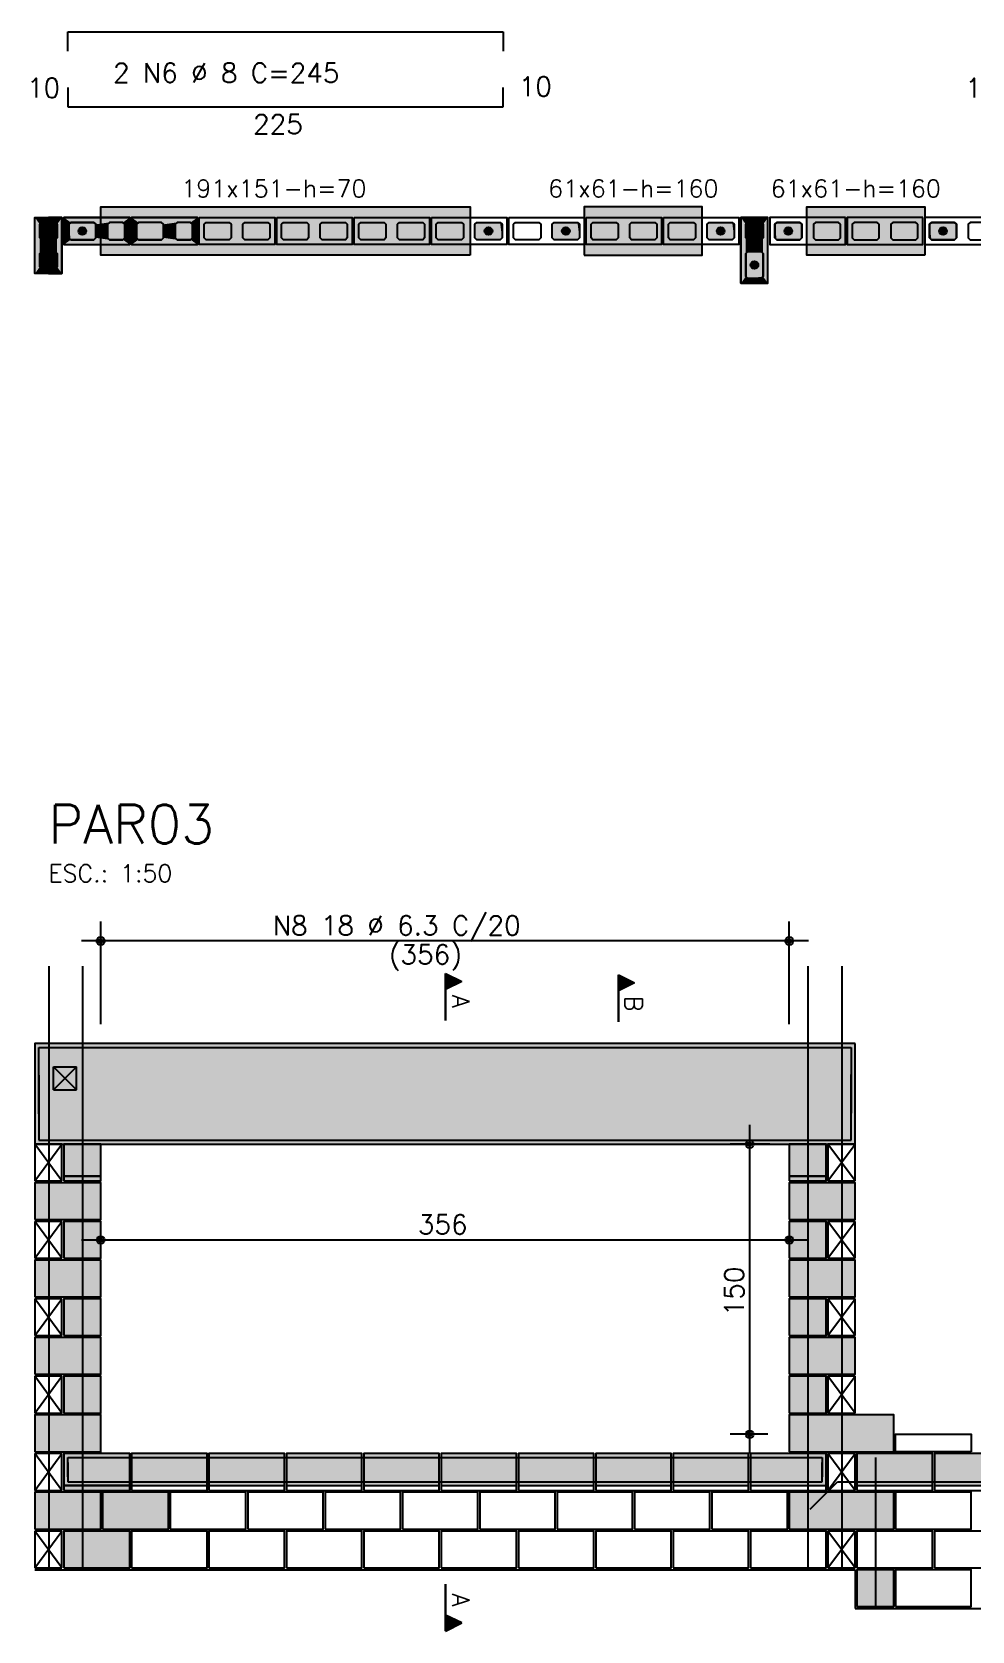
# Model space of a CAD drawing. Extents: x -1.9 to 86, y -1.6 to 61.
# Drawn here: x 7.12 to 16.84, y 27.6 to 44.13 of the extents above; entities that cross this region are included whole.
import ezdxf

# ---------------------------------------------------------------- set-up
doc = ezdxf.new("R2010")
doc.units = 0
doc.header["$MEASUREMENT"] = 0
doc.linetypes.add('ESTILO_TQS_0001', pattern=[0.45, 0.3, -0.15])
for name, color, linetype in [('27', 4, 'CONTINUOUS'), ('PENA_01', 1, 'CONTINUOUS'), ('PENA_02', 2, 'CONTINUOUS'), ('PENA_03', 3, 'CONTINUOUS'), ('PENA_05', 5, 'CONTINUOUS'), ('PENA_06', 6, 'CONTINUOUS'), ('PENA_09', 254, 'CONTINUOUS'), ('PENA_11', 252, 'CONTINUOUS'), ('PENA_19', 240, 'CONTINUOUS'), ('PENA_21', 100, 'CONTINUOUS'), ('PENA_23', 50, 'CONTINUOUS')]:
    doc.layers.add(name, color=color, linetype=linetype)
doc.styles.get("Standard").update_dxf_attribs({"font": 'ROMANS.SHX'})

msp = doc.modelspace()

# ---------------------------------------------------------------- linework, layer by layer
at = {"layer": '27', "linetype": 'Continuous'}
for points in [[(7.149, 41.631), (7.149, 42.211), (7.289, 42.211), (7.289, 42.161), (7.219, 42.161), (7.199, 42.141), (7.199, 42.001), (7.219, 41.981), (7.289, 41.981), (7.289, 41.861), (7.219, 41.861), (7.199, 41.841), (7.199, 41.701), (7.219, 41.681), (7.289, 41.681), (7.289, 41.631), (7.149, 41.631)], [(7.429, 41.631), (7.429, 42.211), (7.289, 42.211), (7.289, 42.161), (7.359, 42.161), (7.379, 42.141), (7.379, 42.001), (7.359, 41.981), (7.289, 41.981), (7.289, 41.861), (7.359, 41.861), (7.379, 41.841), (7.379, 41.701), (7.359, 41.681), (7.289, 41.681), (7.289, 41.631), (7.429, 41.631)]]:
    msp.add_lwpolyline(points, dxfattribs=at)
for points in [[(7.219, 42.161), (7.199, 42.141), (7.149, 42.211)], [(7.199, 42.141), (7.199, 41.701), (7.149, 42.211)], [(7.149, 42.211), (7.199, 41.701), (7.149, 41.631)], [(7.149, 42.211), (7.289, 42.211), (7.219, 42.161)], [(7.289, 42.211), (7.289, 42.161), (7.219, 42.161)], [(7.429, 42.211), (7.289, 42.211), (7.359, 42.161)], [(7.359, 42.161), (7.289, 42.211), (7.289, 42.161)], [(7.379, 42.141), (7.429, 42.211), (7.359, 42.161)], [(7.429, 41.631), (7.429, 42.211), (7.379, 42.141)], [(7.199, 41.701), (7.199, 42.001), (7.199, 42.141)], [(7.199, 41.701), (7.199, 42.001), (7.199, 41.841)], [(7.199, 42.001), (7.219, 41.981), (7.199, 41.841)], [(7.359, 41.981), (7.379, 41.841), (7.379, 42.001)], [(7.379, 42.001), (7.429, 41.631), (7.379, 42.141)], [(7.379, 41.841), (7.429, 41.631), (7.379, 42.001)], [(7.199, 41.841), (7.219, 41.981), (7.219, 41.861)], [(7.219, 41.981), (7.289, 41.981), (7.219, 41.861)], [(7.219, 41.861), (7.289, 41.981), (7.289, 41.861)], [(7.289, 41.981), (7.359, 41.861), (7.359, 41.981)], [(7.289, 41.981), (7.289, 41.861), (7.359, 41.861)], [(7.359, 41.861), (7.379, 41.841), (7.359, 41.981)], [(7.379, 41.841), (7.379, 41.701), (7.429, 41.631)], [(7.199, 41.701), (7.219, 41.681), (7.149, 41.631)], [(7.149, 41.631), (7.219, 41.681), (7.289, 41.631)], [(7.219, 41.681), (7.289, 41.681), (7.289, 41.631)], [(7.359, 41.681), (7.289, 41.681), (7.429, 41.631)], [(7.289, 41.681), (7.289, 41.631), (7.429, 41.631)], [(7.379, 41.701), (7.359, 41.681), (7.429, 41.631)]]:
    msp.add_solid(points, dxfattribs=at)
at = {"layer": 'PENA_01', "linetype": 'Continuous'}
for p, q in [((7.829, 33.87), (7.829, 34.931)), ((14.949, 33.87), (14.949, 34.931)), ((15.149, 34.731), (7.629, 34.731)), ((14.539, 32.83), (14.539, 29.43)), ((14.749, 32.63), (14.339, 32.63)), ((7.449, 32.3), (7.829, 32.3)), ((14.949, 32.3), (15.329, 32.3)), ((7.629, 31.64), (15.149, 31.64)), ((14.729, 29.63), (14.339, 29.63)), ((7.449, 29.1), (8.129, 29.1)), ((8.149, 29.1), (8.929, 29.1)), ((8.949, 29.1), (9.729, 29.1)), ((9.749, 29.1), (10.529, 29.1)), ((10.549, 29.1), (11.329, 29.1)), ((11.349, 29.1), (12.129, 29.1)), ((12.149, 29.1), (12.929, 29.1)), ((12.949, 29.1), (13.729, 29.1)), ((13.749, 29.1), (14.529, 29.1)), ((14.549, 29.1), (15.329, 29.1)), ((15.649, 29.1), (16.429, 29.1)), ((16.449, 29.1), (17.229, 29.1))]:
    msp.add_line(p, q, dxfattribs=at)
at = {"layer": 'PENA_01', "linetype": 'ESTILO_TQS_0001'}
for points in [[(7.359, 42.161), (7.379, 42.141), (7.379, 42.001), (7.359, 41.981), (7.219, 41.981), (7.199, 42.001), (7.199, 42.141), (7.219, 42.161), (7.359, 42.161)], [(7.359, 41.861), (7.379, 41.841), (7.379, 41.701), (7.359, 41.681), (7.219, 41.681), (7.199, 41.701), (7.199, 41.841), (7.219, 41.861), (7.359, 41.861)]]:
    msp.add_lwpolyline(points, dxfattribs=at)
at = {"layer": 'PENA_01', "linetype": 'Continuous'}
for points in [[(7.759, 42.161), (7.519, 42.161), (7.499, 42.141), (7.499, 42.001), (7.519, 41.981), (7.759, 41.981), (7.779, 42.001), (7.779, 42.141), (7.759, 42.161)], [(8.059, 42.161), (7.919, 42.161), (7.899, 42.141), (7.899, 42.001), (7.919, 41.981), (8.059, 41.981), (8.079, 42.001), (8.079, 42.141), (8.059, 42.161)], [(8.459, 42.161), (8.219, 42.161), (8.199, 42.141), (8.199, 42.001), (8.219, 41.981), (8.459, 41.981), (8.479, 42.001), (8.479, 42.141), (8.459, 42.161)], [(8.759, 42.161), (8.619, 42.161), (8.599, 42.141), (8.599, 42.001), (8.619, 41.981), (8.759, 41.981), (8.779, 42.001), (8.779, 42.141), (8.759, 42.161)], [(8.899, 42.141), (8.919, 42.161), (9.159, 42.161), (9.179, 42.141), (9.179, 42.001), (9.159, 41.981), (8.919, 41.981), (8.899, 42.001), (8.899, 42.141)], [(9.299, 42.141), (9.319, 42.161), (9.559, 42.161), (9.579, 42.141), (9.579, 42.001), (9.559, 41.981), (9.319, 41.981), (9.299, 42.001), (9.299, 42.141)], [(9.699, 42.141), (9.719, 42.161), (9.959, 42.161), (9.979, 42.141), (9.979, 42.001), (9.959, 41.981), (9.719, 41.981), (9.699, 42.001), (9.699, 42.141)], [(10.099, 42.141), (10.119, 42.161), (10.359, 42.161), (10.379, 42.141), (10.379, 42.001), (10.359, 41.981), (10.119, 41.981), (10.099, 42.001), (10.099, 42.141)], [(10.499, 42.141), (10.519, 42.161), (10.759, 42.161), (10.779, 42.141), (10.779, 42.001), (10.759, 41.981), (10.519, 41.981), (10.499, 42.001), (10.499, 42.141)], [(10.899, 42.141), (10.919, 42.161), (11.159, 42.161), (11.179, 42.141), (11.179, 42.001), (11.159, 41.981), (10.919, 41.981), (10.899, 42.001), (10.899, 42.141)], [(11.299, 42.141), (11.319, 42.161), (11.559, 42.161), (11.579, 42.141), (11.579, 42.001), (11.559, 41.981), (11.319, 41.981), (11.299, 42.001), (11.299, 42.141)], [(11.699, 42.141), (11.719, 42.161), (11.959, 42.161), (11.979, 42.141), (11.979, 42.001), (11.959, 41.981), (11.719, 41.981), (11.699, 42.001), (11.699, 42.141)], [(12.099, 42.141), (12.119, 42.161), (12.359, 42.161), (12.379, 42.141), (12.379, 42.001), (12.359, 41.981), (12.119, 41.981), (12.099, 42.001), (12.099, 42.141)], [(12.499, 42.141), (12.519, 42.161), (12.759, 42.161), (12.779, 42.141), (12.779, 42.001), (12.759, 41.981), (12.519, 41.981), (12.499, 42.001), (12.499, 42.141)], [(12.899, 42.141), (12.919, 42.161), (13.159, 42.161), (13.179, 42.141), (13.179, 42.001), (13.159, 41.981), (12.919, 41.981), (12.899, 42.001), (12.899, 42.141)], [(13.299, 42.141), (13.319, 42.161), (13.559, 42.161), (13.579, 42.141), (13.579, 42.001), (13.559, 41.981), (13.319, 41.981), (13.299, 42.001), (13.299, 42.141)], [(13.699, 42.141), (13.719, 42.161), (13.959, 42.161), (13.979, 42.141), (13.979, 42.001), (13.959, 41.981), (13.719, 41.981), (13.699, 42.001), (13.699, 42.141)], [(14.099, 42.141), (14.119, 42.161), (14.359, 42.161), (14.379, 42.141), (14.379, 42.001), (14.359, 41.981), (14.119, 41.981), (14.099, 42.001), (14.099, 42.141)], [(14.499, 42.141), (14.499, 42.001), (14.519, 41.981), (14.659, 41.981), (14.679, 42.001), (14.679, 42.141), (14.659, 42.161), (14.519, 42.161), (14.499, 42.141)], [(15.079, 42.141), (15.059, 42.161), (14.819, 42.161), (14.799, 42.141), (14.799, 42.001), (14.819, 41.981), (15.059, 41.981), (15.079, 42.001), (15.079, 42.141)], [(15.479, 42.141), (15.459, 42.161), (15.219, 42.161), (15.199, 42.141), (15.199, 42.001), (15.219, 41.981), (15.459, 41.981), (15.479, 42.001), (15.479, 42.141)], [(15.879, 42.141), (15.859, 42.161), (15.619, 42.161), (15.599, 42.141), (15.599, 42.001), (15.619, 41.981), (15.859, 41.981), (15.879, 42.001), (15.879, 42.141)], [(16.279, 42.141), (16.259, 42.161), (16.019, 42.161), (15.999, 42.141), (15.999, 42.001), (16.019, 41.981), (16.259, 41.981), (16.279, 42.001), (16.279, 42.141)], [(16.679, 42.141), (16.659, 42.161), (16.419, 42.161), (16.399, 42.141), (16.399, 42.001), (16.419, 41.981), (16.659, 41.981), (16.679, 42.001), (16.679, 42.141)], [(17.079, 42.141), (17.059, 42.161), (16.819, 42.161), (16.799, 42.141), (16.799, 42.001), (16.819, 41.981), (17.059, 41.981), (17.079, 42.001), (17.079, 42.141)], [(14.499, 41.841), (14.499, 41.601), (14.519, 41.581), (14.659, 41.581), (14.679, 41.601), (14.679, 41.841), (14.659, 41.861), (14.519, 41.861), (14.499, 41.841)]]:
    msp.add_lwpolyline(points, dxfattribs=at)
at = {"layer": 'PENA_02', "linetype": 'Continuous'}
for p, q in [((7.429, 32.63), (7.149, 32.63)), ((7.149, 32.63), (7.149, 32.25)), ((7.429, 32.25), (7.429, 32.63)), ((15.629, 32.63), (15.349, 32.63)), ((15.349, 32.63), (15.349, 32.25)), ((15.629, 32.25), (15.629, 32.63)), ((7.149, 32.25), (7.429, 32.25)), ((15.349, 32.25), (15.629, 32.25)), ((7.429, 31.83), (7.149, 31.83)), ((7.149, 31.83), (7.149, 31.45)), ((7.429, 31.45), (7.429, 31.83)), ((15.629, 31.83), (15.349, 31.83)), ((15.349, 31.83), (15.349, 31.45)), ((15.629, 31.45), (15.629, 31.83)), ((7.149, 31.45), (7.429, 31.45)), ((15.349, 31.45), (15.629, 31.45)), ((7.429, 31.03), (7.149, 31.03)), ((7.149, 31.03), (7.149, 30.65)), ((7.429, 30.65), (7.429, 31.03)), ((15.629, 31.03), (15.349, 31.03)), ((15.349, 31.03), (15.349, 30.65)), ((15.629, 30.65), (15.629, 31.03)), ((7.149, 30.65), (7.429, 30.65)), ((15.349, 30.65), (15.629, 30.65)), ((7.429, 30.23), (7.149, 30.23)), ((7.149, 30.23), (7.149, 29.85)), ((7.429, 29.85), (7.429, 30.23)), ((15.629, 30.23), (15.349, 30.23)), ((15.349, 30.23), (15.349, 29.85)), ((15.629, 29.85), (15.629, 30.23)), ((7.149, 29.85), (7.429, 29.85)), ((15.349, 29.85), (15.629, 29.85)), ((7.429, 29.43), (7.149, 29.43)), ((7.149, 29.43), (7.149, 29.05)), ((7.429, 29.05), (7.429, 29.43)), ((15.629, 29.43), (15.349, 29.43)), ((15.349, 29.43), (15.349, 29.05)), ((15.629, 29.05), (15.629, 29.43)), ((7.149, 29.05), (7.429, 29.05)), ((15.349, 29.05), (15.629, 29.05)), ((7.429, 28.63), (7.149, 28.63)), ((7.149, 28.63), (7.149, 28.25)), ((7.429, 28.25), (7.429, 28.63)), ((15.629, 28.63), (15.349, 28.63)), ((15.349, 28.63), (15.349, 28.25)), ((15.629, 28.25), (15.629, 28.63)), ((7.149, 28.25), (7.429, 28.25)), ((7.149, 28.23), (15.629, 28.23)), ((15.349, 28.25), (15.629, 28.25)), ((15.629, 28.23), (15.629, 27.83)), ((15.629, 27.83), (24.029, 27.83))]:
    msp.add_line(p, q, dxfattribs=at)
for points in [[(7.429, 42.211), (7.429, 41.631), (7.149, 41.631), (7.149, 42.211), (7.429, 42.211)], [(8.129, 42.211), (7.449, 42.211), (7.449, 41.931), (8.129, 41.931), (8.129, 42.211)], [(8.829, 42.211), (8.149, 42.211), (8.149, 41.931), (8.829, 41.931), (8.829, 42.211)], [(8.849, 42.211), (9.629, 42.211), (9.629, 41.931), (8.849, 41.931), (8.849, 42.211)], [(9.649, 42.211), (10.429, 42.211), (10.429, 41.931), (9.649, 41.931), (9.649, 42.211)], [(10.449, 42.211), (11.229, 42.211), (11.229, 41.931), (10.449, 41.931), (10.449, 42.211)], [(11.249, 42.211), (12.029, 42.211), (12.029, 41.931), (11.249, 41.931), (11.249, 42.211)], [(12.049, 42.211), (12.829, 42.211), (12.829, 41.931), (12.049, 41.931), (12.049, 42.211)], [(12.849, 42.211), (13.629, 42.211), (13.629, 41.931), (12.849, 41.931), (12.849, 42.211)], [(13.649, 42.211), (14.429, 42.211), (14.429, 41.931), (13.649, 41.931), (13.649, 42.211)], [(14.449, 42.211), (14.449, 41.531), (14.729, 41.531), (14.729, 42.211), (14.449, 42.211)], [(15.529, 42.211), (14.749, 42.211), (14.749, 41.931), (15.529, 41.931), (15.529, 42.211)], [(16.329, 42.211), (15.549, 42.211), (15.549, 41.931), (16.329, 41.931), (16.329, 42.211)], [(17.129, 42.211), (16.349, 42.211), (16.349, 41.931), (17.129, 41.931), (17.129, 42.211)], [(15.629, 33.67), (7.149, 33.67), (7.149, 33.43), (7.149, 32.63), (15.629, 32.63), (15.629, 33.43), (15.629, 33.67)], [(7.449, 32.25), (7.829, 32.25), (7.829, 32.63), (7.449, 32.63), (7.449, 32.25)], [(14.949, 32.25), (15.329, 32.25), (15.329, 32.63), (14.949, 32.63), (14.949, 32.25)], [(7.149, 31.85), (7.829, 31.85), (7.829, 32.23), (7.149, 32.23), (7.149, 31.85)], [(14.949, 31.85), (15.629, 31.85), (15.629, 32.23), (14.949, 32.23), (14.949, 31.85)], [(7.449, 31.45), (7.829, 31.45), (7.829, 31.83), (7.449, 31.83), (7.449, 31.45)], [(14.949, 31.45), (15.329, 31.45), (15.329, 31.83), (14.949, 31.83), (14.949, 31.45)], [(7.149, 31.05), (7.829, 31.05), (7.829, 31.43), (7.149, 31.43), (7.149, 31.05)], [(14.949, 31.05), (15.629, 31.05), (15.629, 31.43), (14.949, 31.43), (14.949, 31.05)], [(7.449, 30.65), (7.829, 30.65), (7.829, 31.03), (7.449, 31.03), (7.449, 30.65)], [(14.949, 30.65), (15.329, 30.65), (15.329, 31.03), (14.949, 31.03), (14.949, 30.65)], [(7.149, 30.25), (7.829, 30.25), (7.829, 30.63), (7.149, 30.63), (7.149, 30.25)], [(14.949, 30.25), (15.629, 30.25), (15.629, 30.63), (14.949, 30.63), (14.949, 30.25)], [(7.449, 29.85), (7.829, 29.85), (7.829, 30.23), (7.449, 30.23), (7.449, 29.85)], [(14.949, 29.85), (15.329, 29.85), (15.329, 30.23), (14.949, 30.23), (14.949, 29.85)], [(7.149, 29.45), (7.829, 29.45), (7.829, 29.83), (7.149, 29.83), (7.149, 29.45)], [(14.949, 29.45), (16.029, 29.45), (16.029, 29.83), (14.949, 29.83), (14.949, 29.45)], [(16.829, 29.45), (16.049, 29.45), (16.049, 29.63), (16.829, 29.63), (16.829, 29.45)], [(7.449, 29.05), (8.129, 29.05), (8.129, 29.43), (7.449, 29.43), (7.449, 29.05)], [(8.149, 29.05), (8.929, 29.05), (8.929, 29.43), (8.149, 29.43), (8.149, 29.05)], [(8.949, 29.05), (9.729, 29.05), (9.729, 29.43), (8.949, 29.43), (8.949, 29.05)], [(9.749, 29.05), (10.529, 29.05), (10.529, 29.43), (9.749, 29.43), (9.749, 29.05)], [(10.549, 29.05), (11.329, 29.05), (11.329, 29.43), (10.549, 29.43), (10.549, 29.05)], [(11.349, 29.05), (12.129, 29.05), (12.129, 29.43), (11.349, 29.43), (11.349, 29.05)], [(12.149, 29.05), (12.929, 29.05), (12.929, 29.43), (12.149, 29.43), (12.149, 29.05)], [(12.949, 29.05), (13.729, 29.05), (13.729, 29.43), (12.949, 29.43), (12.949, 29.05)], [(13.749, 29.05), (14.529, 29.05), (14.529, 29.43), (13.749, 29.43), (13.749, 29.05)], [(14.549, 29.05), (15.329, 29.05), (15.329, 29.43), (14.549, 29.43), (14.549, 29.05)], [(15.649, 29.05), (16.429, 29.05), (16.429, 29.43), (15.649, 29.43), (15.649, 29.05)], [(16.449, 29.05), (17.229, 29.05), (17.229, 29.43), (16.449, 29.43), (16.449, 29.05)], [(7.149, 28.65), (7.829, 28.65), (7.829, 29.03), (7.149, 29.03), (7.149, 28.65)], [(7.849, 28.65), (8.529, 28.65), (8.529, 29.03), (7.849, 29.03), (7.849, 28.65)], [(8.549, 28.65), (9.329, 28.65), (9.329, 29.03), (8.549, 29.03), (8.549, 28.65)], [(9.349, 28.65), (10.129, 28.65), (10.129, 29.03), (9.349, 29.03), (9.349, 28.65)], [(10.149, 28.65), (10.929, 28.65), (10.929, 29.03), (10.149, 29.03), (10.149, 28.65)], [(10.949, 28.65), (11.729, 28.65), (11.729, 29.03), (10.949, 29.03), (10.949, 28.65)], [(11.749, 28.65), (12.529, 28.65), (12.529, 29.03), (11.749, 29.03), (11.749, 28.65)], [(12.549, 28.65), (13.329, 28.65), (13.329, 29.03), (12.549, 29.03), (12.549, 28.65)], [(13.349, 28.65), (14.129, 28.65), (14.129, 29.03), (13.349, 29.03), (13.349, 28.65)], [(14.149, 28.65), (14.929, 28.65), (14.929, 29.03), (14.149, 29.03), (14.149, 28.65)], [(14.949, 28.65), (16.029, 28.65), (16.029, 29.03), (14.949, 29.03), (14.949, 28.65)], [(16.049, 28.65), (16.829, 28.65), (16.829, 29.03), (16.049, 29.03), (16.049, 28.65)], [(7.449, 28.25), (8.129, 28.25), (8.129, 28.63), (7.449, 28.63), (7.449, 28.25)], [(8.149, 28.25), (8.929, 28.25), (8.929, 28.63), (8.149, 28.63), (8.149, 28.25)], [(8.949, 28.25), (9.729, 28.25), (9.729, 28.63), (8.949, 28.63), (8.949, 28.25)], [(9.749, 28.25), (10.529, 28.25), (10.529, 28.63), (9.749, 28.63), (9.749, 28.25)], [(10.549, 28.25), (11.329, 28.25), (11.329, 28.63), (10.549, 28.63), (10.549, 28.25)], [(11.349, 28.25), (12.129, 28.25), (12.129, 28.63), (11.349, 28.63), (11.349, 28.25)], [(12.149, 28.25), (12.929, 28.25), (12.929, 28.63), (12.149, 28.63), (12.149, 28.25)], [(12.949, 28.25), (13.729, 28.25), (13.729, 28.63), (12.949, 28.63), (12.949, 28.25)], [(13.749, 28.25), (14.529, 28.25), (14.529, 28.63), (13.749, 28.63), (13.749, 28.25)], [(14.549, 28.25), (15.329, 28.25), (15.329, 28.63), (14.549, 28.63), (14.549, 28.25)], [(15.649, 28.25), (16.429, 28.25), (16.429, 28.63), (15.649, 28.63), (15.649, 28.25)], [(16.449, 28.25), (17.229, 28.25), (17.229, 28.63), (16.449, 28.63), (16.449, 28.25)], [(15.649, 27.85), (16.029, 27.85), (16.029, 28.23), (15.649, 28.23), (15.649, 27.85)], [(16.049, 27.85), (16.829, 27.85), (16.829, 28.23), (16.049, 28.23), (16.049, 27.85)]]:
    msp.add_lwpolyline(points, dxfattribs=at)
for centre, radius in [((7.829, 34.731), 0.0416), ((7.829, 34.731), 0.0208), ((14.949, 34.731), 0.0416), ((14.949, 34.731), 0.0208), ((14.539, 32.63), 0.04), ((14.539, 32.63), 0.02), ((7.829, 31.64), 0.04), ((7.829, 31.64), 0.02), ((14.949, 31.64), 0.04), ((14.949, 31.64), 0.02), ((14.539, 29.63), 0.04), ((14.539, 29.63), 0.02)]:
    msp.add_circle(centre, radius, dxfattribs=at)
at = {"layer": 'PENA_03', "linetype": 'Continuous'}
for p, q in [((11.396, 33.908), (11.396, 34.394)), ((11.396, 34.394), (11.562, 34.311)), ((11.396, 34.393), (11.396, 34.23)), ((11.396, 34.393), (11.56, 34.311)), ((11.56, 34.311), (11.396, 34.23)), ((11.562, 34.311), (11.396, 34.229)), ((11.396, 34.229), (11.396, 33.908)), ((11.409, 34.388), (11.409, 34.235)), ((11.421, 34.382), (11.421, 34.241)), ((11.434, 34.375), (11.434, 34.248)), ((11.447, 34.369), (11.447, 34.254)), ((11.46, 34.362), (11.46, 34.26)), ((11.472, 34.356), (11.472, 34.267)), ((11.485, 34.35), (11.485, 34.273)), ((11.498, 34.343), (11.498, 34.28)), ((11.511, 34.337), (11.511, 34.286)), ((11.523, 34.331), (11.523, 34.292)), ((11.536, 34.324), (11.536, 34.299)), ((11.549, 34.318), (11.549, 34.305)), ((13.183, 33.895), (13.183, 34.381)), ((13.183, 34.381), (13.349, 34.298)), ((13.184, 34.38), (13.184, 34.216)), ((13.184, 34.38), (13.348, 34.298)), ((13.348, 34.298), (13.184, 34.216)), ((13.349, 34.298), (13.184, 34.216)), ((13.196, 34.375), (13.196, 34.222)), ((13.209, 34.368), (13.209, 34.228)), ((13.222, 34.362), (13.222, 34.234)), ((13.234, 34.356), (13.234, 34.241)), ((13.247, 34.349), (13.247, 34.247)), ((13.26, 34.343), (13.26, 34.254)), ((13.273, 34.337), (13.273, 34.26)), ((13.285, 34.33), (13.285, 34.266)), ((13.298, 34.324), (13.298, 34.273)), ((13.311, 34.317), (13.311, 34.279)), ((13.324, 34.311), (13.324, 34.285)), ((13.336, 34.305), (13.336, 34.292)), ((13.184, 34.216), (13.184, 33.895)), ((7.58, 33.43), (7.34, 33.19)), ((7.34, 33.43), (7.58, 33.19)), ((7.34, 33.43), (7.58, 33.43)), ((7.34, 33.19), (7.34, 33.43)), ((7.58, 33.19), (7.58, 33.43)), ((7.34, 33.19), (7.58, 33.19)), ((7.149, 32.25), (7.429, 32.63)), ((7.429, 32.25), (7.149, 32.63)), ((15.349, 32.25), (15.629, 32.63)), ((15.629, 32.25), (15.349, 32.63)), ((7.149, 31.45), (7.429, 31.83)), ((7.429, 31.45), (7.149, 31.83)), ((15.349, 31.45), (15.629, 31.83)), ((15.629, 31.45), (15.349, 31.83)), ((7.149, 30.65), (7.429, 31.03)), ((7.429, 30.65), (7.149, 31.03)), ((15.349, 30.65), (15.629, 31.03)), ((15.629, 30.65), (15.349, 31.03)), ((7.149, 29.85), (7.429, 30.23)), ((7.429, 29.85), (7.149, 30.23)), ((15.349, 29.85), (15.629, 30.23)), ((15.629, 29.85), (15.349, 30.23)), ((7.149, 29.05), (7.429, 29.43)), ((7.429, 29.05), (7.149, 29.43)), ((15.349, 29.05), (15.629, 29.43)), ((15.629, 29.05), (15.349, 29.43)), ((7.149, 28.25), (7.429, 28.63)), ((7.429, 28.25), (7.149, 28.63)), ((15.349, 28.25), (15.629, 28.63)), ((15.629, 28.25), (15.349, 28.63)), ((11.396, 28.082), (11.396, 27.596)), ((11.396, 27.761), (11.396, 28.082)), ((11.396, 27.597), (11.396, 27.761)), ((11.56, 27.679), (11.396, 27.761)), ((11.562, 27.679), (11.396, 27.761)), ((11.396, 27.596), (11.562, 27.679)), ((11.396, 27.597), (11.56, 27.679)), ((11.409, 27.602), (11.409, 27.755)), ((11.421, 27.609), (11.421, 27.749)), ((11.434, 27.615), (11.434, 27.743)), ((11.447, 27.621), (11.447, 27.736)), ((11.46, 27.628), (11.46, 27.73)), ((11.472, 27.634), (11.472, 27.723)), ((11.485, 27.641), (11.485, 27.717)), ((11.498, 27.647), (11.498, 27.711)), ((11.511, 27.653), (11.511, 27.704)), ((11.523, 27.66), (11.523, 27.698)), ((11.536, 27.666), (11.536, 27.692)), ((11.549, 27.672), (11.549, 27.685))]:
    msp.add_line(p, q, dxfattribs=at)
for points in [[(7.199, 42.141), (7.219, 42.161), (7.359, 42.161), (7.379, 42.141), (7.379, 42.001), (7.359, 41.981), (7.219, 41.981), (7.199, 42.001), (7.199, 42.141)], [(7.499, 42.141), (7.519, 42.161), (7.759, 42.161), (7.779, 42.141), (7.779, 42.001), (7.759, 41.981), (7.519, 41.981), (7.499, 42.001), (7.499, 42.141)], [(11.979, 42.001), (11.959, 41.981), (11.719, 41.981), (11.699, 42.001), (11.699, 42.141), (11.719, 42.161), (11.959, 42.161), (11.979, 42.141), (11.979, 42.001)], [(12.779, 42.001), (12.759, 41.981), (12.519, 41.981), (12.499, 42.001), (12.499, 42.141), (12.519, 42.161), (12.759, 42.161), (12.779, 42.141), (12.779, 42.001)], [(14.379, 42.001), (14.359, 41.981), (14.119, 41.981), (14.099, 42.001), (14.099, 42.141), (14.119, 42.161), (14.359, 42.161), (14.379, 42.141), (14.379, 42.001)], [(14.679, 42.001), (14.659, 41.981), (14.519, 41.981), (14.499, 42.001), (14.499, 42.141), (14.519, 42.161), (14.659, 42.161), (14.679, 42.141), (14.679, 42.001)], [(14.799, 42.141), (14.819, 42.161), (15.059, 42.161), (15.079, 42.141), (15.079, 42.001), (15.059, 41.981), (14.819, 41.981), (14.799, 42.001), (14.799, 42.141)], [(16.399, 42.141), (16.419, 42.161), (16.659, 42.161), (16.679, 42.141), (16.679, 42.001), (16.659, 41.981), (16.419, 41.981), (16.399, 42.001), (16.399, 42.141)], [(7.199, 41.841), (7.219, 41.861), (7.359, 41.861), (7.379, 41.841), (7.379, 41.701), (7.359, 41.681), (7.219, 41.681), (7.199, 41.701), (7.199, 41.841)], [(14.519, 41.581), (14.499, 41.601), (14.499, 41.841), (14.519, 41.861), (14.659, 41.861), (14.679, 41.841), (14.679, 41.601), (14.659, 41.581), (14.519, 41.581)]]:
    msp.add_lwpolyline(points, dxfattribs=at)
for centre in [(7.289, 42.071), (7.639, 42.071), (11.839, 42.071), (12.639, 42.071), (14.239, 42.071), (14.589, 42.071), (14.939, 42.071), (16.539, 42.071), (7.289, 41.771), (14.589, 41.721)]:
    msp.add_circle(centre, 0.04, dxfattribs=at)
for points in [[(7.329, 42.071), (7.269, 42.106), (7.251, 42.085)], [(7.329, 42.071), (7.251, 42.085), (7.251, 42.058)], [(7.329, 42.071), (7.251, 42.058), (7.269, 42.037)], [(7.329, 42.071), (7.296, 42.111), (7.269, 42.106)], [(7.329, 42.071), (7.269, 42.037), (7.296, 42.032)], [(7.329, 42.071), (7.319, 42.097), (7.296, 42.111)], [(7.329, 42.071), (7.296, 42.032), (7.319, 42.046)], [(7.329, 42.071), (7.319, 42.046), (7.329, 42.071)], [(7.679, 42.071), (7.619, 42.106), (7.601, 42.085)], [(7.679, 42.071), (7.601, 42.085), (7.601, 42.058)], [(7.679, 42.071), (7.601, 42.058), (7.619, 42.037)], [(7.679, 42.071), (7.646, 42.111), (7.619, 42.106)], [(7.679, 42.071), (7.619, 42.037), (7.646, 42.032)], [(7.679, 42.071), (7.669, 42.097), (7.646, 42.111)], [(7.679, 42.071), (7.646, 42.032), (7.669, 42.046)], [(7.679, 42.071), (7.669, 42.046), (7.679, 42.071)], [(11.879, 42.071), (11.819, 42.106), (11.801, 42.085)], [(11.879, 42.071), (11.801, 42.085), (11.801, 42.058)], [(11.879, 42.071), (11.801, 42.058), (11.819, 42.037)], [(11.879, 42.071), (11.846, 42.111), (11.819, 42.106)], [(11.879, 42.071), (11.819, 42.037), (11.846, 42.032)], [(11.879, 42.071), (11.869, 42.097), (11.846, 42.111)], [(11.879, 42.071), (11.846, 42.032), (11.869, 42.046)], [(11.879, 42.071), (11.869, 42.046), (11.879, 42.071)], [(12.679, 42.071), (12.619, 42.106), (12.601, 42.085)], [(12.679, 42.071), (12.601, 42.085), (12.601, 42.058)], [(12.679, 42.071), (12.601, 42.058), (12.619, 42.037)], [(12.679, 42.071), (12.646, 42.111), (12.619, 42.106)], [(12.679, 42.071), (12.619, 42.037), (12.646, 42.032)], [(12.679, 42.071), (12.669, 42.097), (12.646, 42.111)], [(12.679, 42.071), (12.646, 42.032), (12.669, 42.046)], [(12.679, 42.071), (12.669, 42.046), (12.679, 42.071)], [(14.279, 42.071), (14.219, 42.106), (14.201, 42.085)], [(14.279, 42.071), (14.201, 42.085), (14.201, 42.058)], [(14.279, 42.071), (14.201, 42.058), (14.219, 42.037)], [(14.279, 42.071), (14.246, 42.111), (14.219, 42.106)], [(14.279, 42.071), (14.219, 42.037), (14.246, 42.032)], [(14.279, 42.071), (14.269, 42.097), (14.246, 42.111)], [(14.279, 42.071), (14.246, 42.032), (14.269, 42.046)], [(14.279, 42.071), (14.269, 42.046), (14.279, 42.071)], [(14.629, 42.071), (14.569, 42.106), (14.551, 42.085)], [(14.629, 42.071), (14.551, 42.085), (14.551, 42.058)], [(14.629, 42.071), (14.551, 42.058), (14.569, 42.037)], [(14.629, 42.071), (14.596, 42.111), (14.569, 42.106)], [(14.629, 42.071), (14.569, 42.037), (14.596, 42.032)], [(14.629, 42.071), (14.619, 42.097), (14.596, 42.111)], [(14.629, 42.071), (14.596, 42.032), (14.619, 42.046)], [(14.629, 42.071), (14.619, 42.046), (14.629, 42.071)], [(14.979, 42.071), (14.919, 42.106), (14.901, 42.085)], [(14.979, 42.071), (14.901, 42.085), (14.901, 42.058)], [(14.979, 42.071), (14.901, 42.058), (14.919, 42.037)], [(14.979, 42.071), (14.946, 42.111), (14.919, 42.106)], [(14.979, 42.071), (14.919, 42.037), (14.946, 42.032)], [(14.979, 42.071), (14.969, 42.097), (14.946, 42.111)], [(14.979, 42.071), (14.946, 42.032), (14.969, 42.046)], [(14.979, 42.071), (14.969, 42.046), (14.979, 42.071)], [(16.579, 42.071), (16.519, 42.106), (16.501, 42.085)], [(16.579, 42.071), (16.501, 42.085), (16.501, 42.058)], [(16.579, 42.071), (16.501, 42.058), (16.519, 42.037)], [(16.579, 42.071), (16.546, 42.111), (16.519, 42.106)], [(16.579, 42.071), (16.519, 42.037), (16.546, 42.032)], [(16.579, 42.071), (16.569, 42.097), (16.546, 42.111)], [(16.579, 42.071), (16.546, 42.032), (16.569, 42.046)], [(16.579, 42.071), (16.569, 42.046), (16.579, 42.071)], [(7.329, 41.771), (7.269, 41.806), (7.251, 41.785)], [(7.329, 41.771), (7.251, 41.785), (7.251, 41.758)], [(7.329, 41.771), (7.251, 41.758), (7.269, 41.737)], [(7.329, 41.771), (7.296, 41.811), (7.269, 41.806)], [(7.329, 41.771), (7.269, 41.737), (7.296, 41.732)], [(7.329, 41.771), (7.319, 41.797), (7.296, 41.811)], [(7.329, 41.771), (7.296, 41.732), (7.319, 41.746)], [(7.329, 41.771), (7.319, 41.746), (7.329, 41.771)], [(14.629, 41.721), (14.569, 41.756), (14.551, 41.735)], [(14.629, 41.721), (14.551, 41.735), (14.551, 41.708)], [(14.629, 41.721), (14.551, 41.708), (14.569, 41.687)], [(14.629, 41.721), (14.596, 41.761), (14.569, 41.756)], [(14.629, 41.721), (14.569, 41.687), (14.596, 41.682)], [(14.629, 41.721), (14.619, 41.747), (14.596, 41.761)], [(14.629, 41.721), (14.596, 41.682), (14.619, 41.696)], [(14.629, 41.721), (14.619, 41.696), (14.629, 41.721)]]:
    msp.add_solid(points, dxfattribs=at)
at = {"layer": 'PENA_05', "linetype": 'Continuous'}
for p, q in [((7.489, 43.93), (7.489, 44.13)), ((7.489, 44.13), (11.989, 44.13)), ((11.989, 44.13), (11.989, 43.93)), ((7.489, 43.557), (7.489, 43.357)), ((11.989, 43.357), (11.989, 43.557)), ((7.489, 43.357), (11.989, 43.357)), ((7.189, 32.943), (7.189, 33.63)), ((7.189, 33.63), (15.589, 33.63)), ((15.589, 33.63), (15.589, 32.95)), ((7.189, 33.343), (7.189, 32.67)), ((15.589, 32.67), (15.589, 33.35)), ((7.189, 32.67), (15.589, 32.67)), ((7.489, 29.19), (7.489, 29.39)), ((7.489, 29.39), (15.289, 29.39)), ((7.489, 29.34), (7.489, 29.14)), ((15.289, 29.39), (15.289, 29.189)), ((15.289, 29.14), (15.289, 29.34)), ((7.489, 29.14), (15.289, 29.14)), ((15.166, 28.857), (15.449, 29.14)), ((15.449, 29.14), (23.929, 29.14))]:
    msp.add_line(p, q, dxfattribs=at)
for points in [[(7.292, 34.47), (7.292, 28.23)], [(7.642, 34.47), (7.642, 28.23)], [(15.142, 34.47), (15.142, 28.23)], [(15.492, 34.47), (15.492, 28.23)], [(15.842, 29.39), (15.842, 27.83)]]:
    msp.add_lwpolyline(points, dxfattribs=at)
at = {"layer": 'PENA_09', "linetype": 'Continuous'}
for points in [[(7.449, 32.3), (7.829, 32.3), (7.829, 32.63), (7.449, 32.63), (7.449, 32.3)], [(14.949, 32.3), (15.329, 32.3), (15.329, 32.63), (14.949, 32.63), (14.949, 32.3)], [(7.449, 29.1), (8.129, 29.1), (8.129, 29.43), (7.449, 29.43), (7.449, 29.1)], [(8.149, 29.1), (8.929, 29.1), (8.929, 29.43), (8.149, 29.43), (8.149, 29.1)], [(8.949, 29.1), (9.729, 29.1), (9.729, 29.43), (8.949, 29.43), (8.949, 29.1)], [(9.749, 29.1), (10.529, 29.1), (10.529, 29.43), (9.749, 29.43), (9.749, 29.1)], [(10.549, 29.1), (11.329, 29.1), (11.329, 29.43), (10.549, 29.43), (10.549, 29.1)], [(11.349, 29.1), (12.129, 29.1), (12.129, 29.43), (11.349, 29.43), (11.349, 29.1)], [(12.149, 29.1), (12.929, 29.1), (12.929, 29.43), (12.149, 29.43), (12.149, 29.1)], [(12.949, 29.1), (13.729, 29.1), (13.729, 29.43), (12.949, 29.43), (12.949, 29.1)], [(13.749, 29.1), (14.529, 29.1), (14.529, 29.43), (13.749, 29.43), (13.749, 29.1)], [(14.549, 29.1), (15.329, 29.1), (15.329, 29.43), (14.549, 29.43), (14.549, 29.1)], [(15.649, 29.1), (16.429, 29.1), (16.429, 29.43), (15.649, 29.43), (15.649, 29.1)], [(16.449, 29.1), (17.229, 29.1), (17.229, 29.43), (16.449, 29.43), (16.449, 29.1)]]:
    msp.add_lwpolyline(points, dxfattribs=at)
for points in [[(7.449, 32.3), (7.829, 32.3), (7.829, 32.63)], [(7.449, 32.3), (7.829, 32.63), (7.449, 32.63)], [(7.449, 32.3), (7.449, 32.63), (7.449, 32.3)], [(14.949, 32.3), (15.329, 32.3), (15.329, 32.63)], [(14.949, 32.3), (15.329, 32.63), (14.949, 32.63)], [(14.949, 32.3), (14.949, 32.63), (14.949, 32.3)], [(7.449, 29.1), (8.129, 29.1), (8.129, 29.43)], [(7.449, 29.1), (8.129, 29.43), (7.449, 29.43)], [(7.449, 29.1), (7.449, 29.43), (7.449, 29.1)], [(8.149, 29.1), (8.929, 29.1), (8.929, 29.43)], [(8.149, 29.1), (8.929, 29.43), (8.149, 29.43)], [(8.149, 29.1), (8.149, 29.43), (8.149, 29.1)], [(8.949, 29.1), (9.729, 29.1), (9.729, 29.43)], [(8.949, 29.1), (9.729, 29.43), (8.949, 29.43)], [(8.949, 29.1), (8.949, 29.43), (8.949, 29.1)], [(9.749, 29.1), (10.529, 29.1), (10.529, 29.43)], [(9.749, 29.1), (10.529, 29.43), (9.749, 29.43)], [(9.749, 29.1), (9.749, 29.43), (9.749, 29.1)], [(10.549, 29.1), (11.329, 29.1), (11.329, 29.43)], [(10.549, 29.1), (11.329, 29.43), (10.549, 29.43)], [(10.549, 29.1), (10.549, 29.43), (10.549, 29.1)], [(11.349, 29.1), (12.129, 29.1), (12.129, 29.43)], [(11.349, 29.1), (12.129, 29.43), (11.349, 29.43)], [(11.349, 29.1), (11.349, 29.43), (11.349, 29.1)], [(12.149, 29.1), (12.929, 29.1), (12.929, 29.43)], [(12.149, 29.1), (12.929, 29.43), (12.149, 29.43)], [(12.149, 29.1), (12.149, 29.43), (12.149, 29.1)], [(12.949, 29.1), (13.729, 29.1), (13.729, 29.43)], [(12.949, 29.1), (13.729, 29.43), (12.949, 29.43)], [(12.949, 29.1), (12.949, 29.43), (12.949, 29.1)], [(13.749, 29.1), (14.529, 29.1), (14.529, 29.43)], [(13.749, 29.1), (14.529, 29.43), (13.749, 29.43)], [(13.749, 29.1), (13.749, 29.43), (13.749, 29.1)], [(14.549, 29.1), (15.329, 29.1), (15.329, 29.43)], [(14.549, 29.1), (15.329, 29.43), (14.549, 29.43)], [(14.549, 29.1), (14.549, 29.43), (14.549, 29.1)], [(15.649, 29.1), (16.429, 29.1), (16.429, 29.43)], [(15.649, 29.1), (16.429, 29.43), (15.649, 29.43)], [(15.649, 29.1), (15.649, 29.43), (15.649, 29.1)], [(16.449, 29.1), (17.229, 29.1), (17.229, 29.43)], [(16.449, 29.1), (17.229, 29.43), (16.449, 29.43)], [(16.449, 29.1), (16.449, 29.43), (16.449, 29.1)]]:
    msp.add_solid(points, dxfattribs=at)
at = {"layer": 'PENA_11', "linetype": 'Continuous'}
for points in [[(7.199, 42.141), (7.219, 42.161), (7.359, 42.161)], [(7.199, 42.141), (7.359, 42.161), (7.379, 42.141)], [(7.199, 42.141), (7.379, 42.141), (7.379, 42.001)], [(7.199, 42.141), (7.379, 42.001), (7.359, 41.981)], [(7.199, 42.141), (7.359, 41.981), (7.219, 41.981)], [(7.199, 42.141), (7.219, 41.981), (7.199, 42.001)], [(7.199, 42.141), (7.199, 42.001), (7.199, 42.141)], [(7.499, 42.141), (7.519, 42.161), (7.759, 42.161)], [(7.499, 42.141), (7.759, 42.161), (7.779, 42.141)], [(7.499, 42.141), (7.779, 42.141), (7.779, 42.001)], [(7.499, 42.141), (7.779, 42.001), (7.759, 41.981)], [(7.499, 42.141), (7.759, 41.981), (7.519, 41.981)], [(7.499, 42.141), (7.519, 41.981), (7.499, 42.001)], [(7.499, 42.141), (7.499, 42.001), (7.499, 42.141)], [(11.979, 42.001), (11.699, 42.141), (11.719, 42.161)], [(11.979, 42.001), (11.699, 42.001), (11.699, 42.141)], [(11.979, 42.001), (11.719, 41.981), (11.699, 42.001)], [(11.979, 42.001), (11.719, 42.161), (11.959, 42.161)], [(11.979, 42.001), (11.959, 41.981), (11.719, 41.981)], [(11.979, 42.001), (11.959, 42.161), (11.979, 42.141)], [(11.979, 42.001), (11.979, 42.141), (11.979, 42.001)], [(12.779, 42.001), (12.499, 42.141), (12.519, 42.161)], [(12.779, 42.001), (12.499, 42.001), (12.499, 42.141)], [(12.779, 42.001), (12.519, 41.981), (12.499, 42.001)], [(12.779, 42.001), (12.519, 42.161), (12.759, 42.161)], [(12.779, 42.001), (12.759, 41.981), (12.519, 41.981)], [(12.779, 42.001), (12.759, 42.161), (12.779, 42.141)], [(12.779, 42.001), (12.779, 42.141), (12.779, 42.001)], [(14.379, 42.001), (14.099, 42.141), (14.119, 42.161)], [(14.379, 42.001), (14.099, 42.001), (14.099, 42.141)], [(14.379, 42.001), (14.119, 41.981), (14.099, 42.001)], [(14.379, 42.001), (14.119, 42.161), (14.359, 42.161)], [(14.379, 42.001), (14.359, 41.981), (14.119, 41.981)], [(14.379, 42.001), (14.359, 42.161), (14.379, 42.141)], [(14.379, 42.001), (14.379, 42.141), (14.379, 42.001)], [(14.679, 42.001), (14.499, 42.141), (14.519, 42.161)], [(14.679, 42.001), (14.499, 42.001), (14.499, 42.141)], [(14.679, 42.001), (14.519, 41.981), (14.499, 42.001)], [(14.679, 42.001), (14.519, 42.161), (14.659, 42.161)], [(14.679, 42.001), (14.659, 41.981), (14.519, 41.981)], [(14.679, 42.001), (14.659, 42.161), (14.679, 42.141)], [(14.679, 42.001), (14.679, 42.141), (14.679, 42.001)], [(14.799, 42.141), (14.819, 42.161), (15.059, 42.161)], [(14.799, 42.141), (15.059, 42.161), (15.079, 42.141)], [(14.799, 42.141), (15.079, 42.141), (15.079, 42.001)], [(14.799, 42.141), (15.079, 42.001), (15.059, 41.981)], [(14.799, 42.141), (15.059, 41.981), (14.819, 41.981)], [(14.799, 42.141), (14.819, 41.981), (14.799, 42.001)], [(14.799, 42.141), (14.799, 42.001), (14.799, 42.141)], [(16.399, 42.141), (16.419, 42.161), (16.659, 42.161)], [(16.399, 42.141), (16.659, 42.161), (16.679, 42.141)], [(16.399, 42.141), (16.679, 42.141), (16.679, 42.001)], [(16.399, 42.141), (16.679, 42.001), (16.659, 41.981)], [(16.399, 42.141), (16.659, 41.981), (16.419, 41.981)], [(16.399, 42.141), (16.419, 41.981), (16.399, 42.001)], [(16.399, 42.141), (16.399, 42.001), (16.399, 42.141)], [(7.199, 41.841), (7.219, 41.861), (7.359, 41.861)], [(7.199, 41.841), (7.359, 41.861), (7.379, 41.841)], [(7.199, 41.841), (7.379, 41.841), (7.379, 41.701)], [(7.199, 41.841), (7.379, 41.701), (7.359, 41.681)], [(7.199, 41.841), (7.359, 41.681), (7.219, 41.681)], [(7.199, 41.841), (7.219, 41.681), (7.199, 41.701)], [(7.199, 41.841), (7.199, 41.701), (7.199, 41.841)], [(14.519, 41.581), (14.499, 41.841), (14.519, 41.861)], [(14.519, 41.581), (14.499, 41.601), (14.499, 41.841)], [(14.519, 41.581), (14.519, 41.861), (14.659, 41.861)], [(14.519, 41.581), (14.659, 41.861), (14.679, 41.841)], [(14.519, 41.581), (14.679, 41.841), (14.679, 41.601)], [(14.519, 41.581), (14.679, 41.601), (14.659, 41.581)], [(14.519, 41.581), (14.659, 41.581), (14.519, 41.581)], [(15.629, 33.67), (7.149, 33.67), (7.149, 33.43)], [(15.629, 33.67), (7.149, 33.43), (7.149, 32.63)], [(15.629, 33.67), (7.149, 32.63), (15.629, 32.63)], [(15.629, 33.67), (15.629, 32.63), (15.629, 33.43)], [(15.629, 33.67), (15.629, 33.43), (15.629, 33.67)]]:
    msp.add_solid(points, dxfattribs=at)
at = {"layer": 'PENA_19', "linetype": 'Continuous'}
for points in [[(14.949, 29.45), (16.029, 29.45), (16.029, 29.83), (14.949, 29.83), (14.949, 29.45)], [(14.949, 28.65), (16.029, 28.65), (16.029, 29.03), (14.949, 29.03), (14.949, 28.65)]]:
    msp.add_lwpolyline(points, dxfattribs=at)
for points in [[(14.949, 29.45), (16.029, 29.45), (16.029, 29.83)], [(14.949, 29.45), (16.029, 29.83), (14.949, 29.83)], [(14.949, 29.45), (14.949, 29.83), (14.949, 29.45)], [(14.949, 28.65), (16.029, 28.65), (16.029, 29.03)], [(14.949, 28.65), (16.029, 29.03), (14.949, 29.03)], [(14.949, 28.65), (14.949, 29.03), (14.949, 28.65)]]:
    msp.add_solid(points, dxfattribs=at)
at = {"layer": 'PENA_21', "linetype": 'Continuous'}
for points in [[(8.129, 42.071), (8.079, 42.071), (8.079, 42.141), (8.059, 42.161), (7.919, 42.161), (7.899, 42.141), (7.899, 42.071), (7.779, 42.071), (7.779, 42.141), (7.759, 42.161), (7.519, 42.161), (7.499, 42.141), (7.499, 42.071), (7.449, 42.071), (7.449, 42.211), (8.129, 42.211), (8.129, 42.071)], [(8.829, 42.071), (8.779, 42.071), (8.779, 42.141), (8.759, 42.161), (8.619, 42.161), (8.599, 42.141), (8.599, 42.071), (8.479, 42.071), (8.479, 42.141), (8.459, 42.161), (8.219, 42.161), (8.199, 42.141), (8.199, 42.071), (8.149, 42.071), (8.149, 42.211), (8.829, 42.211), (8.829, 42.071)], [(14.589, 42.211), (14.589, 42.161), (14.519, 42.161), (14.499, 42.141), (14.499, 42.001), (14.519, 41.981), (14.589, 41.981), (14.589, 41.861), (14.519, 41.861), (14.499, 41.841), (14.499, 41.601), (14.519, 41.581), (14.589, 41.581), (14.589, 41.531), (14.449, 41.531), (14.449, 42.211), (14.589, 42.211)], [(14.589, 42.211), (14.589, 42.161), (14.659, 42.161), (14.679, 42.141), (14.679, 42.001), (14.659, 41.981), (14.589, 41.981), (14.589, 41.861), (14.659, 41.861), (14.679, 41.841), (14.679, 41.601), (14.659, 41.581), (14.589, 41.581), (14.589, 41.531), (14.729, 41.531), (14.729, 42.211), (14.589, 42.211)], [(8.129, 42.071), (8.079, 42.071), (8.079, 42.001), (8.059, 41.981), (7.919, 41.981), (7.899, 42.001), (7.899, 42.071), (7.779, 42.071), (7.779, 42.001), (7.759, 41.981), (7.519, 41.981), (7.499, 42.001), (7.499, 42.071), (7.449, 42.071), (7.449, 41.931), (8.129, 41.931), (8.129, 42.071)], [(8.829, 42.071), (8.779, 42.071), (8.779, 42.001), (8.759, 41.981), (8.619, 41.981), (8.599, 42.001), (8.599, 42.071), (8.479, 42.071), (8.479, 42.001), (8.459, 41.981), (8.219, 41.981), (8.199, 42.001), (8.199, 42.071), (8.149, 42.071), (8.149, 41.931), (8.829, 41.931), (8.829, 42.071)], [(7.149, 31.85), (7.829, 31.85), (7.829, 32.23), (7.149, 32.23), (7.149, 31.85)], [(14.949, 31.85), (15.629, 31.85), (15.629, 32.23), (14.949, 32.23), (14.949, 31.85)], [(7.149, 31.05), (7.829, 31.05), (7.829, 31.43), (7.149, 31.43), (7.149, 31.05)], [(14.949, 31.05), (15.629, 31.05), (15.629, 31.43), (14.949, 31.43), (14.949, 31.05)], [(7.149, 30.25), (7.829, 30.25), (7.829, 30.63), (7.149, 30.63), (7.149, 30.25)], [(14.949, 30.25), (15.629, 30.25), (15.629, 30.63), (14.949, 30.63), (14.949, 30.25)], [(7.149, 29.45), (7.829, 29.45), (7.829, 29.83), (7.149, 29.83), (7.149, 29.45)], [(7.149, 28.65), (7.829, 28.65), (7.829, 29.03), (7.149, 29.03), (7.149, 28.65)], [(7.449, 29.05), (8.129, 29.05), (8.129, 29.1), (7.449, 29.1), (7.449, 29.05)], [(7.849, 28.65), (8.529, 28.65), (8.529, 29.03), (7.849, 29.03), (7.849, 28.65)], [(7.449, 28.25), (8.129, 28.25), (8.129, 28.63), (7.449, 28.63), (7.449, 28.25)]]:
    msp.add_lwpolyline(points, dxfattribs=at)
for points in [[(8.129, 42.211), (7.519, 42.161), (7.449, 42.211)], [(7.519, 42.161), (7.499, 42.141), (7.449, 42.211)], [(7.449, 42.211), (7.499, 42.141), (7.449, 42.071)], [(7.759, 42.161), (7.519, 42.161), (8.129, 42.211)], [(7.779, 42.141), (7.759, 42.161), (8.129, 42.211)], [(8.129, 42.211), (7.919, 42.161), (7.779, 42.141)], [(8.129, 42.211), (8.059, 42.161), (7.919, 42.161)], [(8.129, 42.211), (8.079, 42.141), (8.059, 42.161)], [(8.129, 42.211), (8.129, 42.071), (8.079, 42.071)], [(8.129, 42.211), (8.079, 42.071), (8.079, 42.141)], [(8.829, 42.211), (8.219, 42.161), (8.149, 42.211)], [(8.219, 42.161), (8.199, 42.141), (8.149, 42.211)], [(8.149, 42.211), (8.199, 42.141), (8.149, 42.071)], [(8.459, 42.161), (8.219, 42.161), (8.829, 42.211)], [(8.479, 42.141), (8.459, 42.161), (8.829, 42.211)], [(8.829, 42.211), (8.619, 42.161), (8.479, 42.141)], [(8.829, 42.211), (8.759, 42.161), (8.619, 42.161)], [(8.829, 42.211), (8.779, 42.141), (8.759, 42.161)], [(8.829, 42.211), (8.829, 42.071), (8.779, 42.071)], [(8.829, 42.211), (8.779, 42.071), (8.779, 42.141)], [(14.519, 42.161), (14.499, 42.141), (14.449, 42.211)], [(14.519, 42.161), (14.449, 42.211), (14.589, 42.211)], [(14.449, 42.211), (14.499, 42.141), (14.449, 41.531)], [(14.519, 42.161), (14.589, 42.211), (14.589, 42.161)], [(14.729, 42.211), (14.589, 42.211), (14.659, 42.161)], [(14.659, 42.161), (14.589, 42.211), (14.589, 42.161)], [(14.679, 42.141), (14.729, 42.211), (14.659, 42.161)], [(14.729, 41.531), (14.729, 42.211), (14.679, 42.141)], [(7.499, 42.141), (7.499, 42.071), (7.449, 42.071)], [(7.449, 41.931), (7.499, 42.001), (7.449, 42.071)], [(7.499, 42.001), (7.499, 42.071), (7.449, 42.071)], [(7.519, 41.981), (7.499, 42.001), (7.449, 41.931)], [(7.779, 42.001), (7.759, 41.981), (8.129, 41.931)], [(7.779, 42.071), (7.779, 42.141), (7.919, 42.161)], [(7.779, 42.071), (7.919, 42.161), (7.899, 42.141)], [(7.779, 42.071), (7.899, 42.141), (7.899, 42.071)], [(7.779, 42.071), (7.779, 42.001), (7.919, 41.981)], [(7.779, 42.071), (7.919, 41.981), (7.899, 42.001)], [(7.779, 42.071), (7.899, 42.001), (7.899, 42.071)], [(8.129, 41.931), (7.919, 41.981), (7.779, 42.001)], [(8.129, 41.931), (8.079, 42.001), (8.059, 41.981)], [(8.129, 41.931), (8.129, 42.071), (8.079, 42.071)], [(8.129, 41.931), (8.079, 42.071), (8.079, 42.001)], [(8.199, 42.141), (8.199, 42.071), (8.149, 42.071)], [(8.149, 41.931), (8.199, 42.001), (8.149, 42.071)], [(8.199, 42.001), (8.199, 42.071), (8.149, 42.071)], [(8.219, 41.981), (8.199, 42.001), (8.149, 41.931)], [(8.479, 42.001), (8.459, 41.981), (8.829, 41.931)], [(8.479, 42.071), (8.479, 42.141), (8.619, 42.161)], [(8.479, 42.071), (8.619, 42.161), (8.599, 42.141)], [(8.479, 42.071), (8.599, 42.141), (8.599, 42.071)], [(8.479, 42.071), (8.479, 42.001), (8.619, 41.981)], [(8.479, 42.071), (8.619, 41.981), (8.599, 42.001)], [(8.479, 42.071), (8.599, 42.001), (8.599, 42.071)], [(8.829, 41.931), (8.619, 41.981), (8.479, 42.001)], [(8.829, 41.931), (8.779, 42.001), (8.759, 41.981)], [(8.829, 41.931), (8.829, 42.071), (8.779, 42.071)], [(8.829, 41.931), (8.779, 42.071), (8.779, 42.001)], [(14.449, 41.531), (14.499, 42.141), (14.499, 41.601)], [(14.499, 41.601), (14.499, 42.141), (14.499, 42.001)], [(14.499, 41.601), (14.499, 41.841), (14.499, 42.001)], [(14.519, 41.981), (14.499, 41.841), (14.499, 42.001)], [(14.659, 41.981), (14.679, 41.841), (14.679, 42.001)], [(14.679, 42.001), (14.729, 41.531), (14.679, 42.141)], [(14.679, 41.841), (14.729, 41.531), (14.679, 42.001)], [(8.129, 41.931), (7.519, 41.981), (7.449, 41.931)], [(7.759, 41.981), (7.519, 41.981), (8.129, 41.931)], [(8.129, 41.931), (8.059, 41.981), (7.919, 41.981)], [(8.829, 41.931), (8.219, 41.981), (8.149, 41.931)], [(8.459, 41.981), (8.219, 41.981), (8.829, 41.931)], [(8.829, 41.931), (8.759, 41.981), (8.619, 41.981)], [(14.519, 41.981), (14.519, 41.861), (14.499, 41.841)], [(14.589, 41.981), (14.519, 41.861), (14.519, 41.981)], [(14.589, 41.981), (14.589, 41.861), (14.519, 41.861)], [(14.589, 41.981), (14.659, 41.861), (14.659, 41.981)], [(14.589, 41.981), (14.589, 41.861), (14.659, 41.861)], [(14.659, 41.861), (14.679, 41.841), (14.659, 41.981)], [(14.679, 41.841), (14.679, 41.601), (14.729, 41.531)], [(14.519, 41.581), (14.449, 41.531), (14.499, 41.601)], [(14.589, 41.531), (14.449, 41.531), (14.519, 41.581)], [(14.589, 41.581), (14.589, 41.531), (14.519, 41.581)], [(14.659, 41.581), (14.589, 41.581), (14.729, 41.531)], [(14.589, 41.581), (14.589, 41.531), (14.729, 41.531)], [(14.679, 41.601), (14.659, 41.581), (14.729, 41.531)], [(7.149, 31.85), (7.829, 31.85), (7.829, 32.23)], [(7.149, 31.85), (7.829, 32.23), (7.149, 32.23)], [(7.149, 31.85), (7.149, 32.23), (7.149, 31.85)], [(14.949, 31.85), (15.629, 31.85), (15.629, 32.23)], [(14.949, 31.85), (15.629, 32.23), (14.949, 32.23)], [(14.949, 31.85), (14.949, 32.23), (14.949, 31.85)], [(7.149, 31.05), (7.829, 31.05), (7.829, 31.43)], [(7.149, 31.05), (7.829, 31.43), (7.149, 31.43)], [(7.149, 31.05), (7.149, 31.43), (7.149, 31.05)], [(14.949, 31.05), (15.629, 31.05), (15.629, 31.43)], [(14.949, 31.05), (15.629, 31.43), (14.949, 31.43)], [(14.949, 31.05), (14.949, 31.43), (14.949, 31.05)], [(7.149, 30.25), (7.829, 30.25), (7.829, 30.63)], [(7.149, 30.25), (7.829, 30.63), (7.149, 30.63)], [(7.149, 30.25), (7.149, 30.63), (7.149, 30.25)], [(14.949, 30.25), (15.629, 30.25), (15.629, 30.63)], [(14.949, 30.25), (15.629, 30.63), (14.949, 30.63)], [(14.949, 30.25), (14.949, 30.63), (14.949, 30.25)], [(7.149, 29.45), (7.829, 29.45), (7.829, 29.83)], [(7.149, 29.45), (7.829, 29.83), (7.149, 29.83)], [(7.149, 29.45), (7.149, 29.83), (7.149, 29.45)], [(7.149, 28.65), (7.829, 28.65), (7.829, 29.03)], [(7.149, 28.65), (7.829, 29.03), (7.149, 29.03)], [(7.149, 28.65), (7.149, 29.03), (7.149, 28.65)], [(7.449, 29.05), (8.129, 29.05), (8.129, 29.1)], [(7.449, 29.05), (8.129, 29.1), (7.449, 29.1)], [(7.449, 29.05), (7.449, 29.1), (7.449, 29.05)], [(7.849, 28.65), (8.529, 28.65), (8.529, 29.03)], [(7.849, 28.65), (8.529, 29.03), (7.849, 29.03)], [(7.849, 28.65), (7.849, 29.03), (7.849, 28.65)], [(7.449, 28.25), (8.129, 28.25), (8.129, 28.63)], [(7.449, 28.25), (8.129, 28.63), (7.449, 28.63)], [(7.449, 28.25), (7.449, 28.63), (7.449, 28.25)]]:
    msp.add_solid(points, dxfattribs=at)
at = {"layer": 'PENA_23', "linetype": 'Continuous'}
for points in [[(11.649, 41.821), (7.829, 41.821), (7.829, 42.321), (11.649, 42.321), (11.649, 41.821)], [(12.829, 41.821), (14.049, 41.821), (14.049, 42.321), (12.829, 42.321), (12.829, 41.821)], [(16.349, 41.821), (15.129, 41.821), (15.129, 42.321), (16.349, 42.321), (16.349, 41.821)], [(7.449, 32.25), (7.829, 32.25), (7.829, 32.3), (7.449, 32.3), (7.449, 32.25)], [(14.949, 32.25), (15.329, 32.25), (15.329, 32.3), (14.949, 32.3), (14.949, 32.25)], [(7.449, 31.45), (7.829, 31.45), (7.829, 31.83), (7.449, 31.83), (7.449, 31.45)], [(14.949, 31.45), (15.329, 31.45), (15.329, 31.83), (14.949, 31.83), (14.949, 31.45)], [(7.449, 30.65), (7.829, 30.65), (7.829, 31.03), (7.449, 31.03), (7.449, 30.65)], [(14.949, 30.65), (15.329, 30.65), (15.329, 31.03), (14.949, 31.03), (14.949, 30.65)], [(7.449, 29.85), (7.829, 29.85), (7.829, 30.23), (7.449, 30.23), (7.449, 29.85)], [(14.949, 29.85), (15.329, 29.85), (15.329, 30.23), (14.949, 30.23), (14.949, 29.85)], [(15.649, 27.85), (16.029, 27.85), (16.029, 28.23), (15.649, 28.23), (15.649, 27.85)]]:
    msp.add_lwpolyline(points, dxfattribs=at)
for points in [[(11.649, 41.821), (7.829, 41.821), (7.829, 42.321)], [(11.649, 41.821), (7.829, 42.321), (11.649, 42.321)], [(11.649, 41.821), (11.649, 42.321), (11.649, 41.821)], [(12.829, 41.821), (14.049, 41.821), (14.049, 42.321)], [(12.829, 41.821), (14.049, 42.321), (12.829, 42.321)], [(12.829, 41.821), (12.829, 42.321), (12.829, 41.821)], [(16.349, 41.821), (15.129, 41.821), (15.129, 42.321)], [(16.349, 41.821), (15.129, 42.321), (16.349, 42.321)], [(16.349, 41.821), (16.349, 42.321), (16.349, 41.821)], [(7.449, 32.25), (7.829, 32.25), (7.829, 32.3)], [(7.449, 32.25), (7.829, 32.3), (7.449, 32.3)], [(7.449, 32.25), (7.449, 32.3), (7.449, 32.25)], [(14.949, 32.25), (15.329, 32.25), (15.329, 32.3)], [(14.949, 32.25), (15.329, 32.3), (14.949, 32.3)], [(14.949, 32.25), (14.949, 32.3), (14.949, 32.25)], [(7.449, 31.45), (7.829, 31.45), (7.829, 31.83)], [(7.449, 31.45), (7.829, 31.83), (7.449, 31.83)], [(7.449, 31.45), (7.449, 31.83), (7.449, 31.45)], [(14.949, 31.45), (15.329, 31.45), (15.329, 31.83)], [(14.949, 31.45), (15.329, 31.83), (14.949, 31.83)], [(14.949, 31.45), (14.949, 31.83), (14.949, 31.45)], [(7.449, 30.65), (7.829, 30.65), (7.829, 31.03)], [(7.449, 30.65), (7.829, 31.03), (7.449, 31.03)], [(7.449, 30.65), (7.449, 31.03), (7.449, 30.65)], [(14.949, 30.65), (15.329, 30.65), (15.329, 31.03)], [(14.949, 30.65), (15.329, 31.03), (14.949, 31.03)], [(14.949, 30.65), (14.949, 31.03), (14.949, 30.65)], [(7.449, 29.85), (7.829, 29.85), (7.829, 30.23)], [(7.449, 29.85), (7.829, 30.23), (7.449, 30.23)], [(7.449, 29.85), (7.449, 30.23), (7.449, 29.85)], [(14.949, 29.85), (15.329, 29.85), (15.329, 30.23)], [(14.949, 29.85), (15.329, 30.23), (14.949, 30.23)], [(14.949, 29.85), (14.949, 30.23), (14.949, 29.85)], [(15.649, 27.85), (16.029, 27.85), (16.029, 28.23)], [(15.649, 27.85), (16.029, 28.23), (15.649, 28.23)], [(15.649, 27.85), (15.649, 28.23), (15.649, 27.85)]]:
    msp.add_solid(points, dxfattribs=at)

# ---------------------------------------------------------------- texts
at = {"layer": 'PENA_03', "linetype": 'Continuous'}
for s, height, p in [('10', 0.2, (7.067, 43.451)), ('2 N6 %%c 8 C=245', 0.2, (7.958, 43.607)), ('10', 0.2, (12.152, 43.466)), ('10', 0.2, (16.767, 43.451)), ('225', 0.2, (9.405, 43.076)), ('191x151-h=70', 0.18, (8.663, 42.421)), ('61x61-h=160', 0.18, (12.457, 42.421)), ('61x61-h=160', 0.18, (14.757, 42.421)), ('ESC.: 1:50', 0.18, (7.289, 35.34)), ('N8 18 %%c 6.3 C/20', 0.2, (9.609, 34.791)), ('(356)', 0.2, (10.809, 34.491)), ('356', 0.2, (11.109, 31.7))]:
    msp.add_text(s, height=height, dxfattribs=at).set_placement(p)
for s, height, rotation, p in [('A', 0.18, 270, (11.463, 34.176)), ('B', 0.18, 270, (13.25, 34.163)), ('150', 0.2, 90, (14.479, 30.85)), ('A', 0.18, 270, (11.463, 27.986))]:
    msp.add_text(s, height=height, rotation=rotation, dxfattribs=at).set_placement(p)
at = {"layer": 'PENA_06', "linetype": 'Continuous'}
msp.add_text('PAR03', height=0.4, dxfattribs=at).set_placement((7.289, 35.74))

doc.saveas('drawing.dxf')
